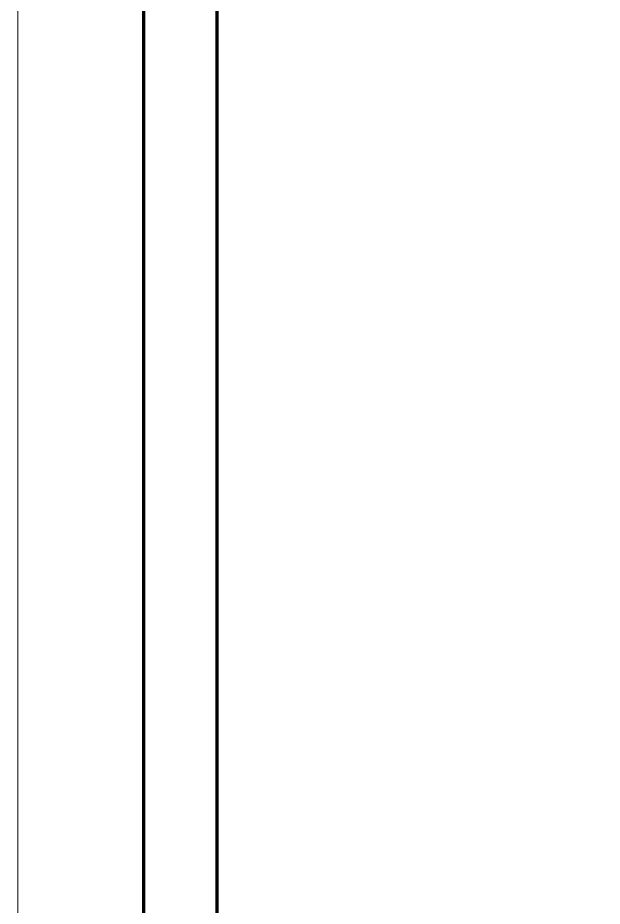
# Model space of a CAD drawing. Header units: millimetres. Extents: x -122 to 122, y -91 to 91.
# Drawn here: x -122.15 to -103.84, y -21.57 to 6.27 of the extents above; entities that cross this region are included whole.
import ezdxf

# ---------------------------------------------------------------- set-up
doc = ezdxf.new("R2010")
doc.units = ezdxf.units.MM
doc.header["$MEASUREMENT"] = 0
doc.layers.add('Camada 1', color=7, linetype='Continuous')

msp = doc.modelspace()

# ---------------------------------------------------------------- linework, layer by layer
at = {"layer": 'Camada 1', "color": 250, "lineweight": 20}
msp.add_open_spline([(-122.1541, -90.7698), (-122.1541, -90.7698), (122.1541, -90.7698), (122.1541, -90.7698), (122.1541, -90.7698), (122.1541, -90.7698), (122.1541, 90.7698), (122.1541, 90.7698), (122.1541, 90.7698), (122.1541, 90.7698), (-122.1541, 90.7698), (-122.1541, 90.7698), (-122.1541, 90.7698), (-122.1541, 90.7698), (-122.1541, -90.7698), (-122.1541, -90.7698), (-122.1541, -90.7698), (-122.1541, -90.7698), (-122.1541, -90.7698), (-122.1541, -90.7698)], degree=3, knots=[0, 0, 0, 0, 0.1666667, 0.1666667, 0.1666667, 0.1666667, 0.3333333, 0.3333333, 0.3333333, 0.3333333, 0.5, 0.5, 0.5, 0.5, 0.6666667, 0.6666667, 0.6666667, 0.6666667, 1, 1, 1, 1], dxfattribs=at)
at = {"layer": 'Camada 1', "color": 250, "lineweight": 120}
msp.add_open_spline([(-118.204, -54.0508), (-118.204, -54.0508), (-115.9206, -54.0508), (-115.9206, -54.0508), (-115.9206, -54.0508), (-115.9206, -54.0508), (-115.9206, 54.0509), (-115.9206, 54.0509), (-115.9206, 54.0509), (-115.9206, 54.0509), (-118.204, 54.0509), (-118.204, 54.0509), (-118.204, 54.0509), (-118.204, 54.0509), (-118.204, -54.0508), (-118.204, -54.0508), (-118.204, -54.0508), (-118.204, -54.0508), (-118.204, -54.0508), (-118.204, -54.0508)], degree=3, knots=[0, 0, 0, 0, 0.1666667, 0.1666667, 0.1666667, 0.1666667, 0.3333333, 0.3333333, 0.3333333, 0.3333333, 0.5, 0.5, 0.5, 0.5, 0.6666667, 0.6666667, 0.6666667, 0.6666667, 1, 1, 1, 1], dxfattribs=at)

doc.saveas('drawing.dxf')
